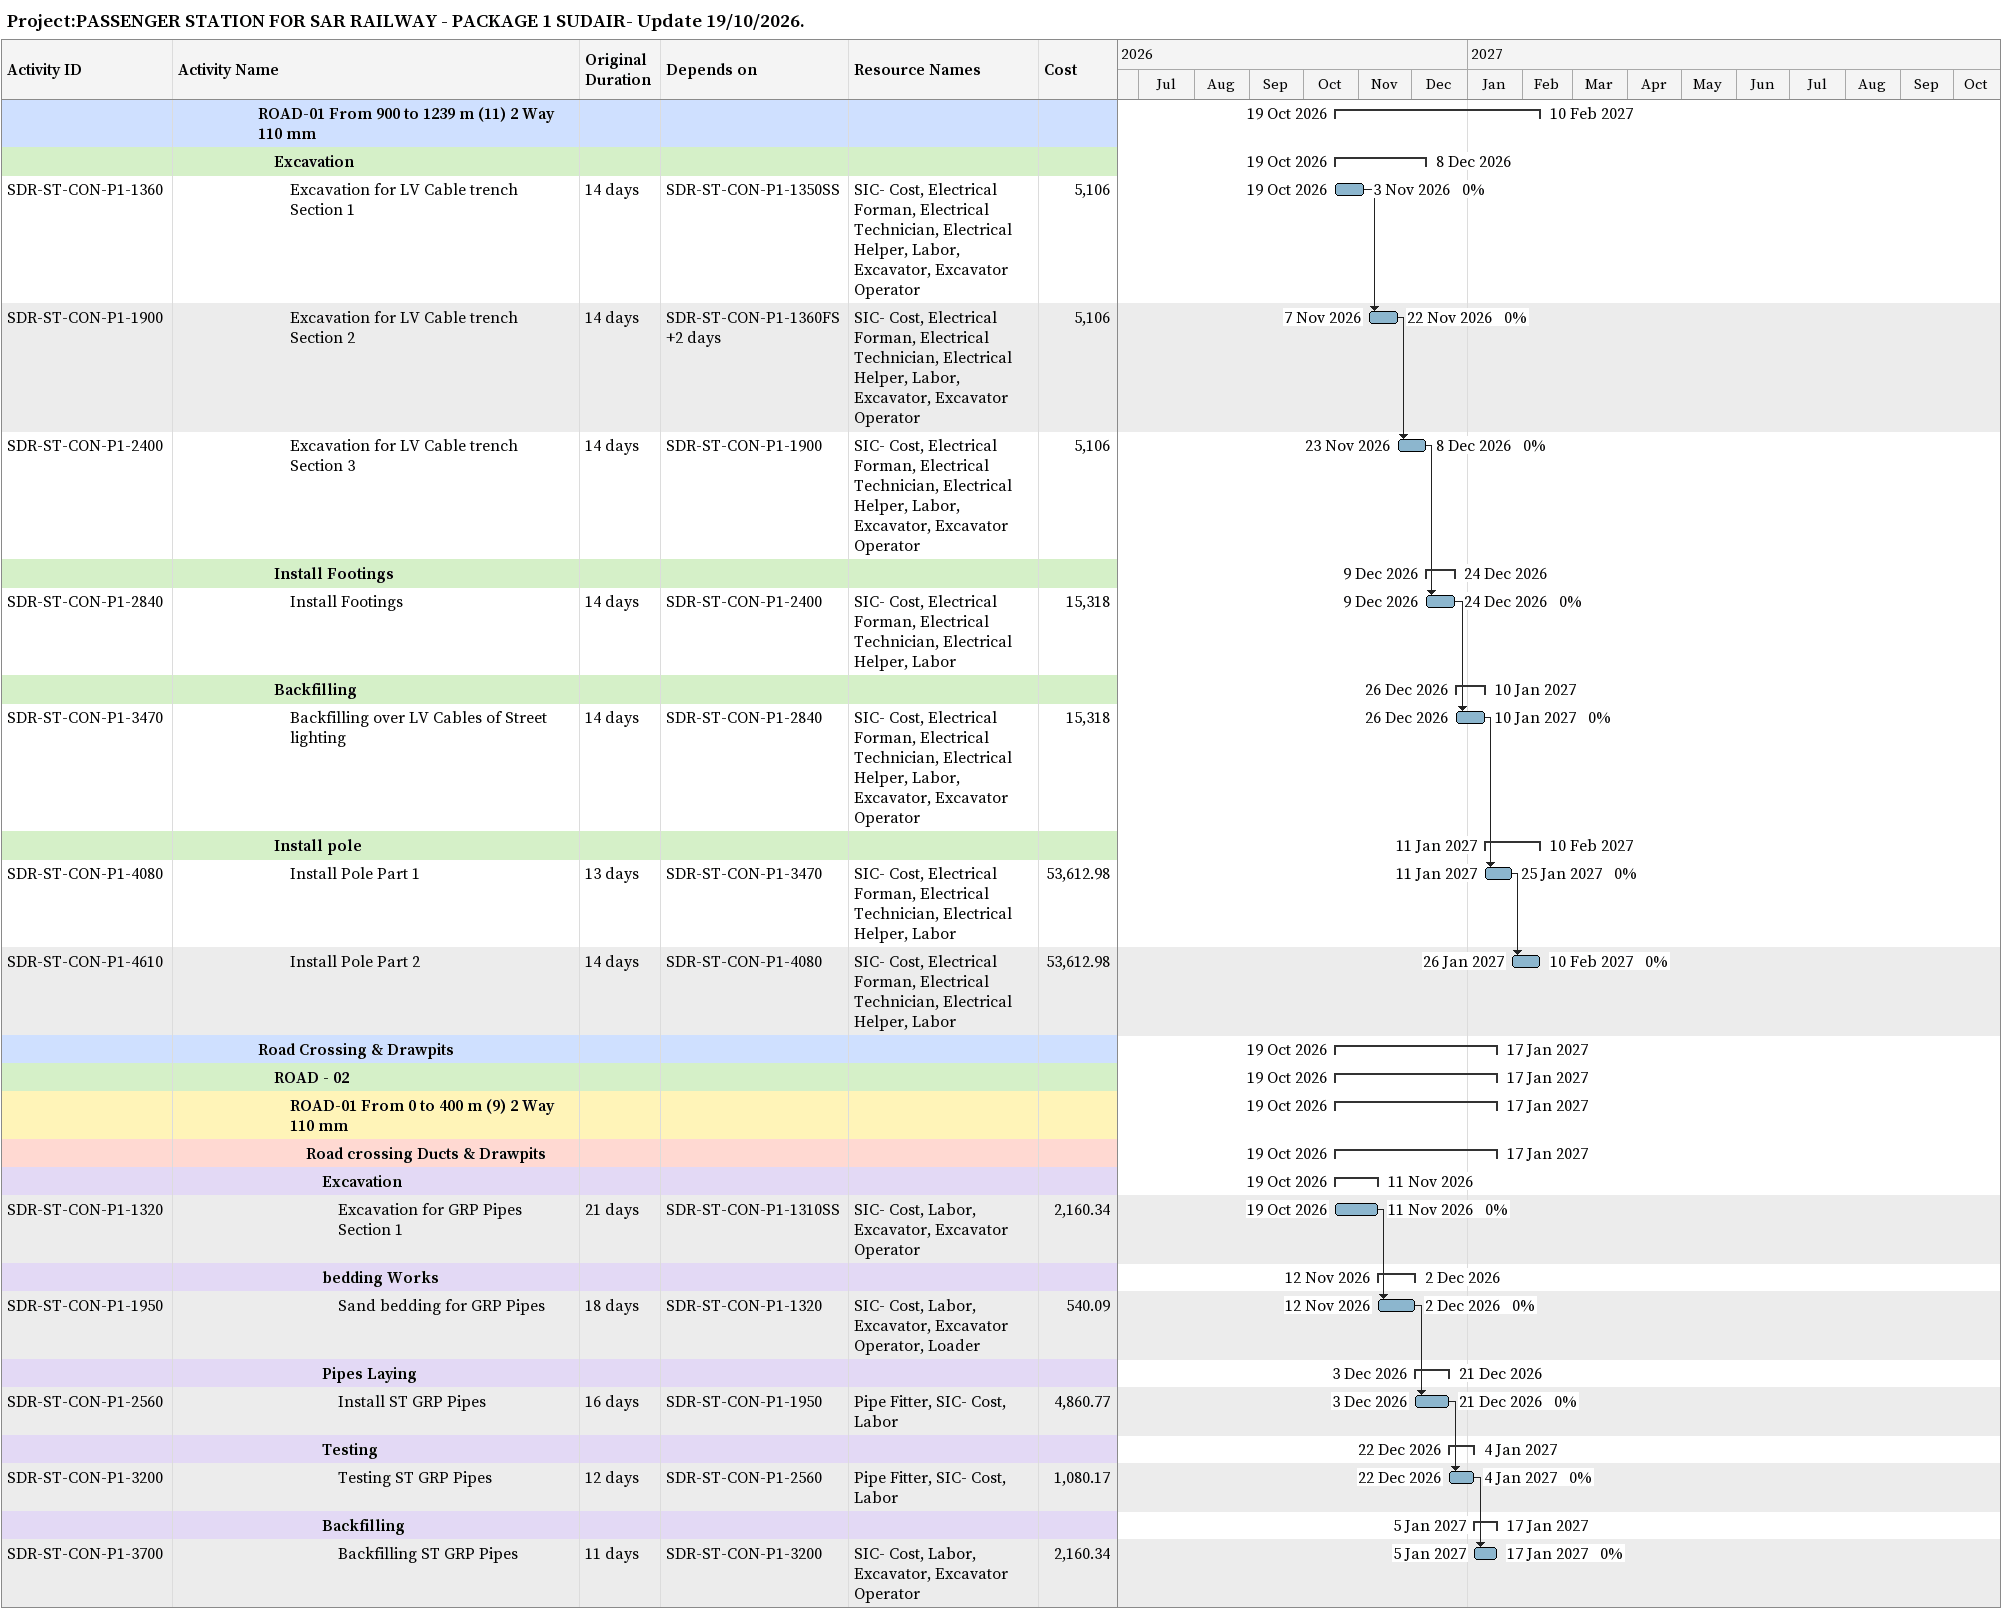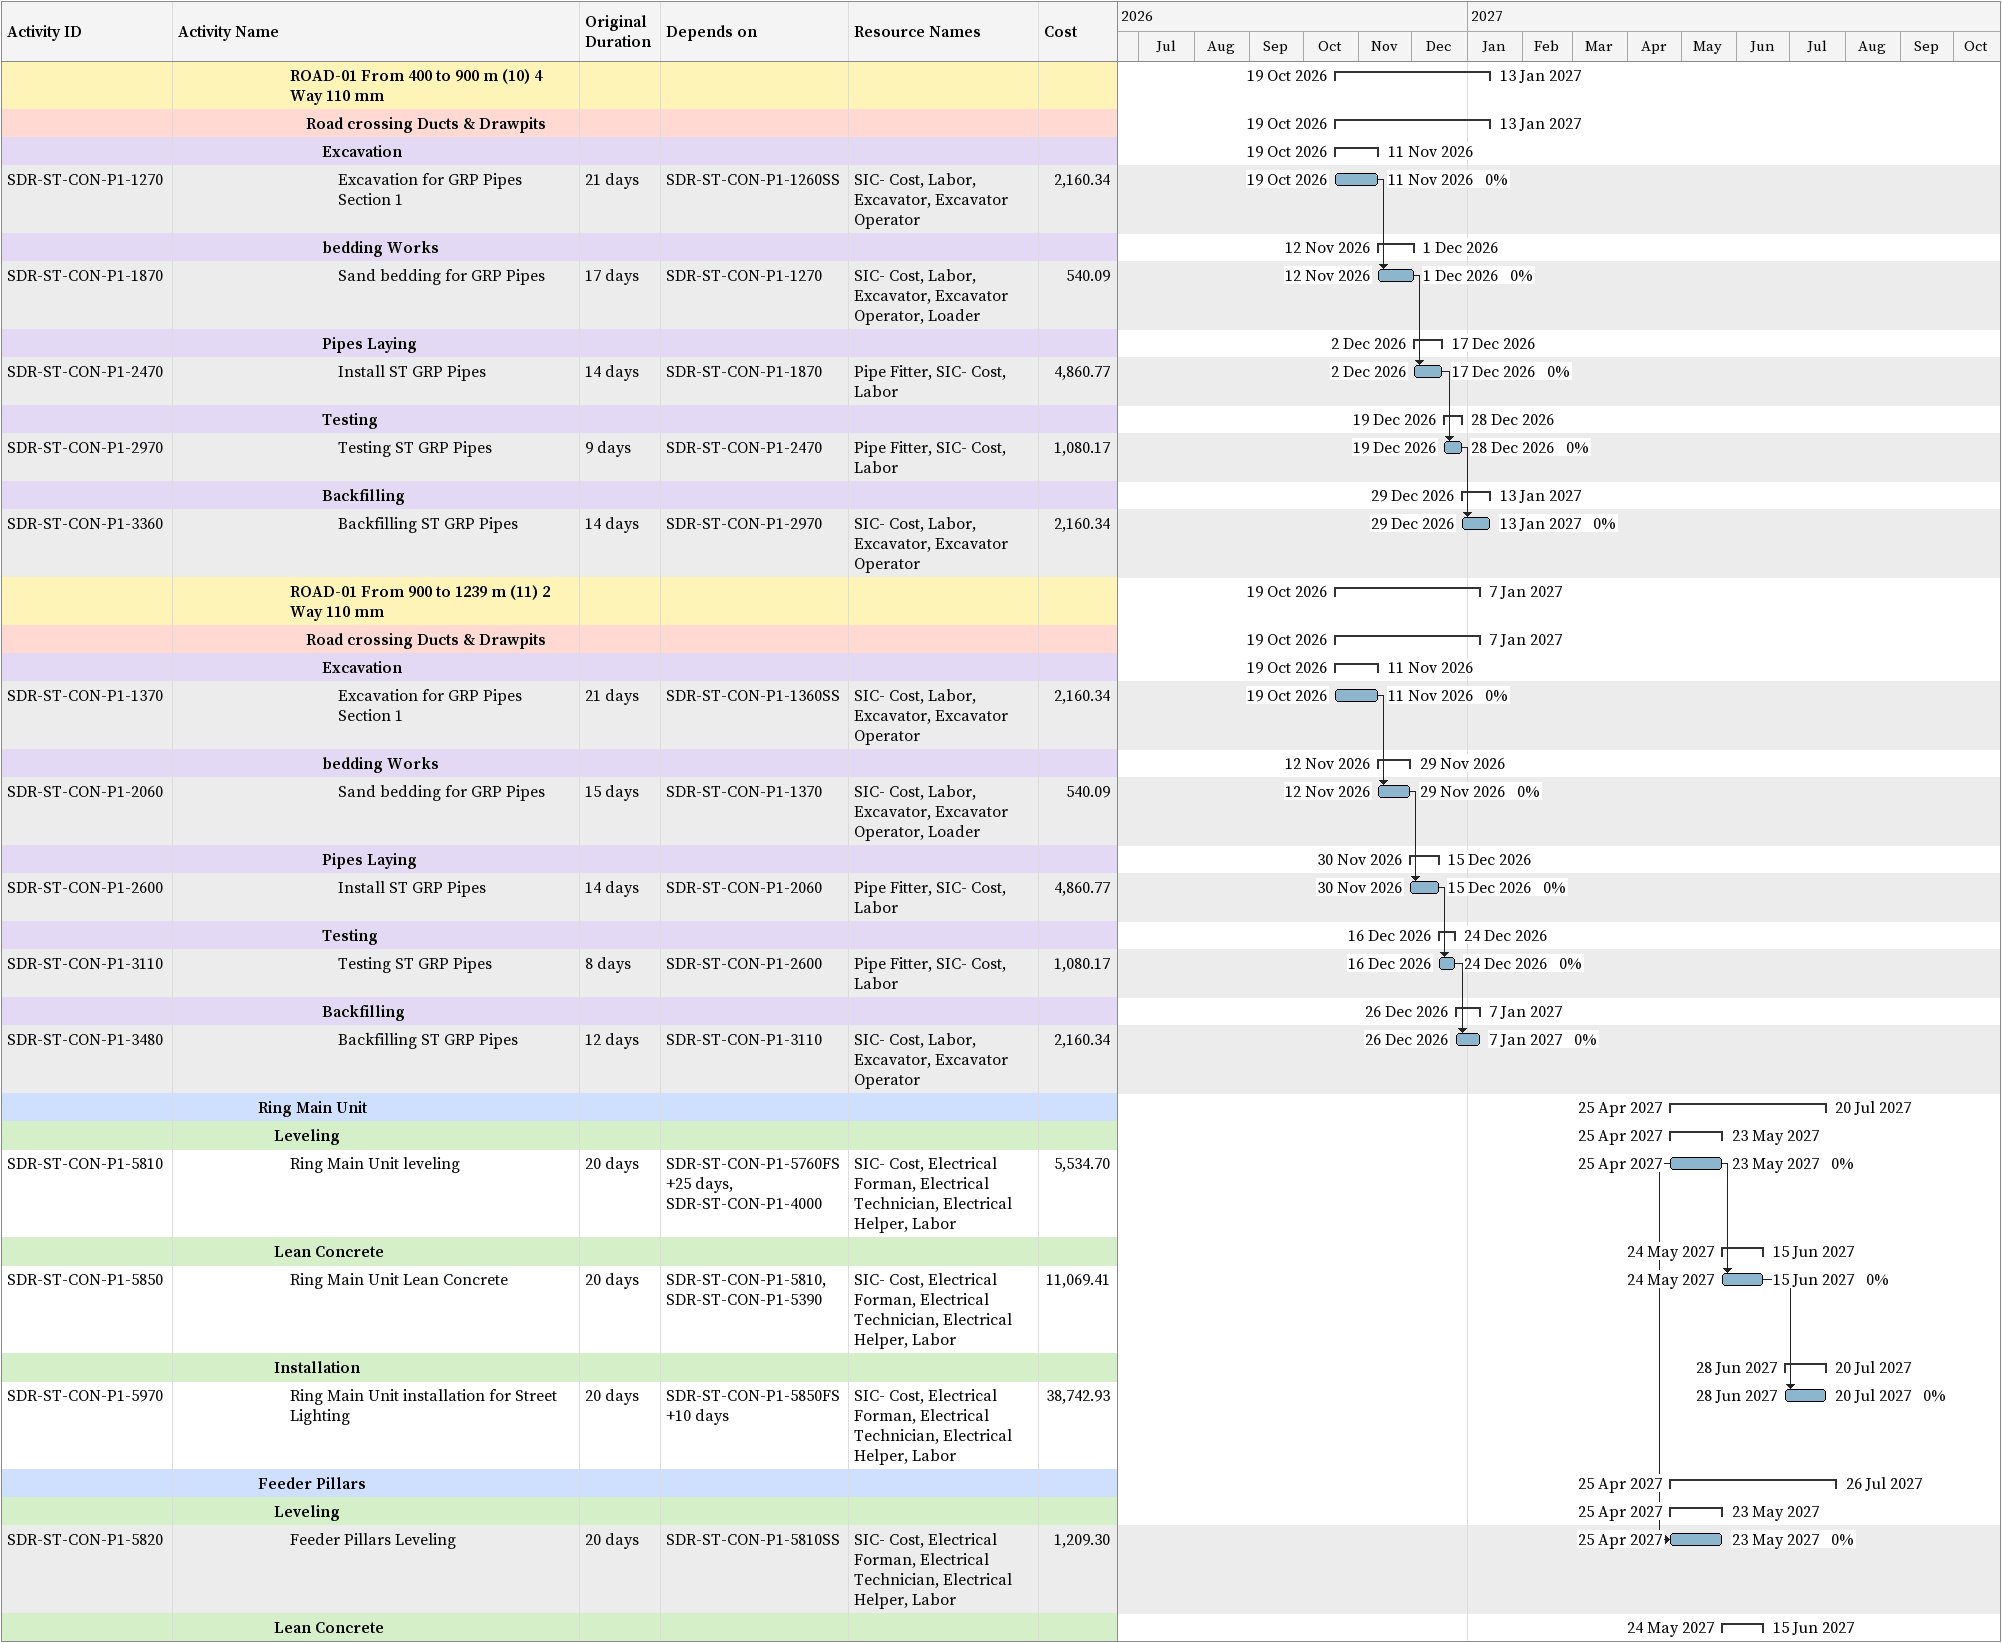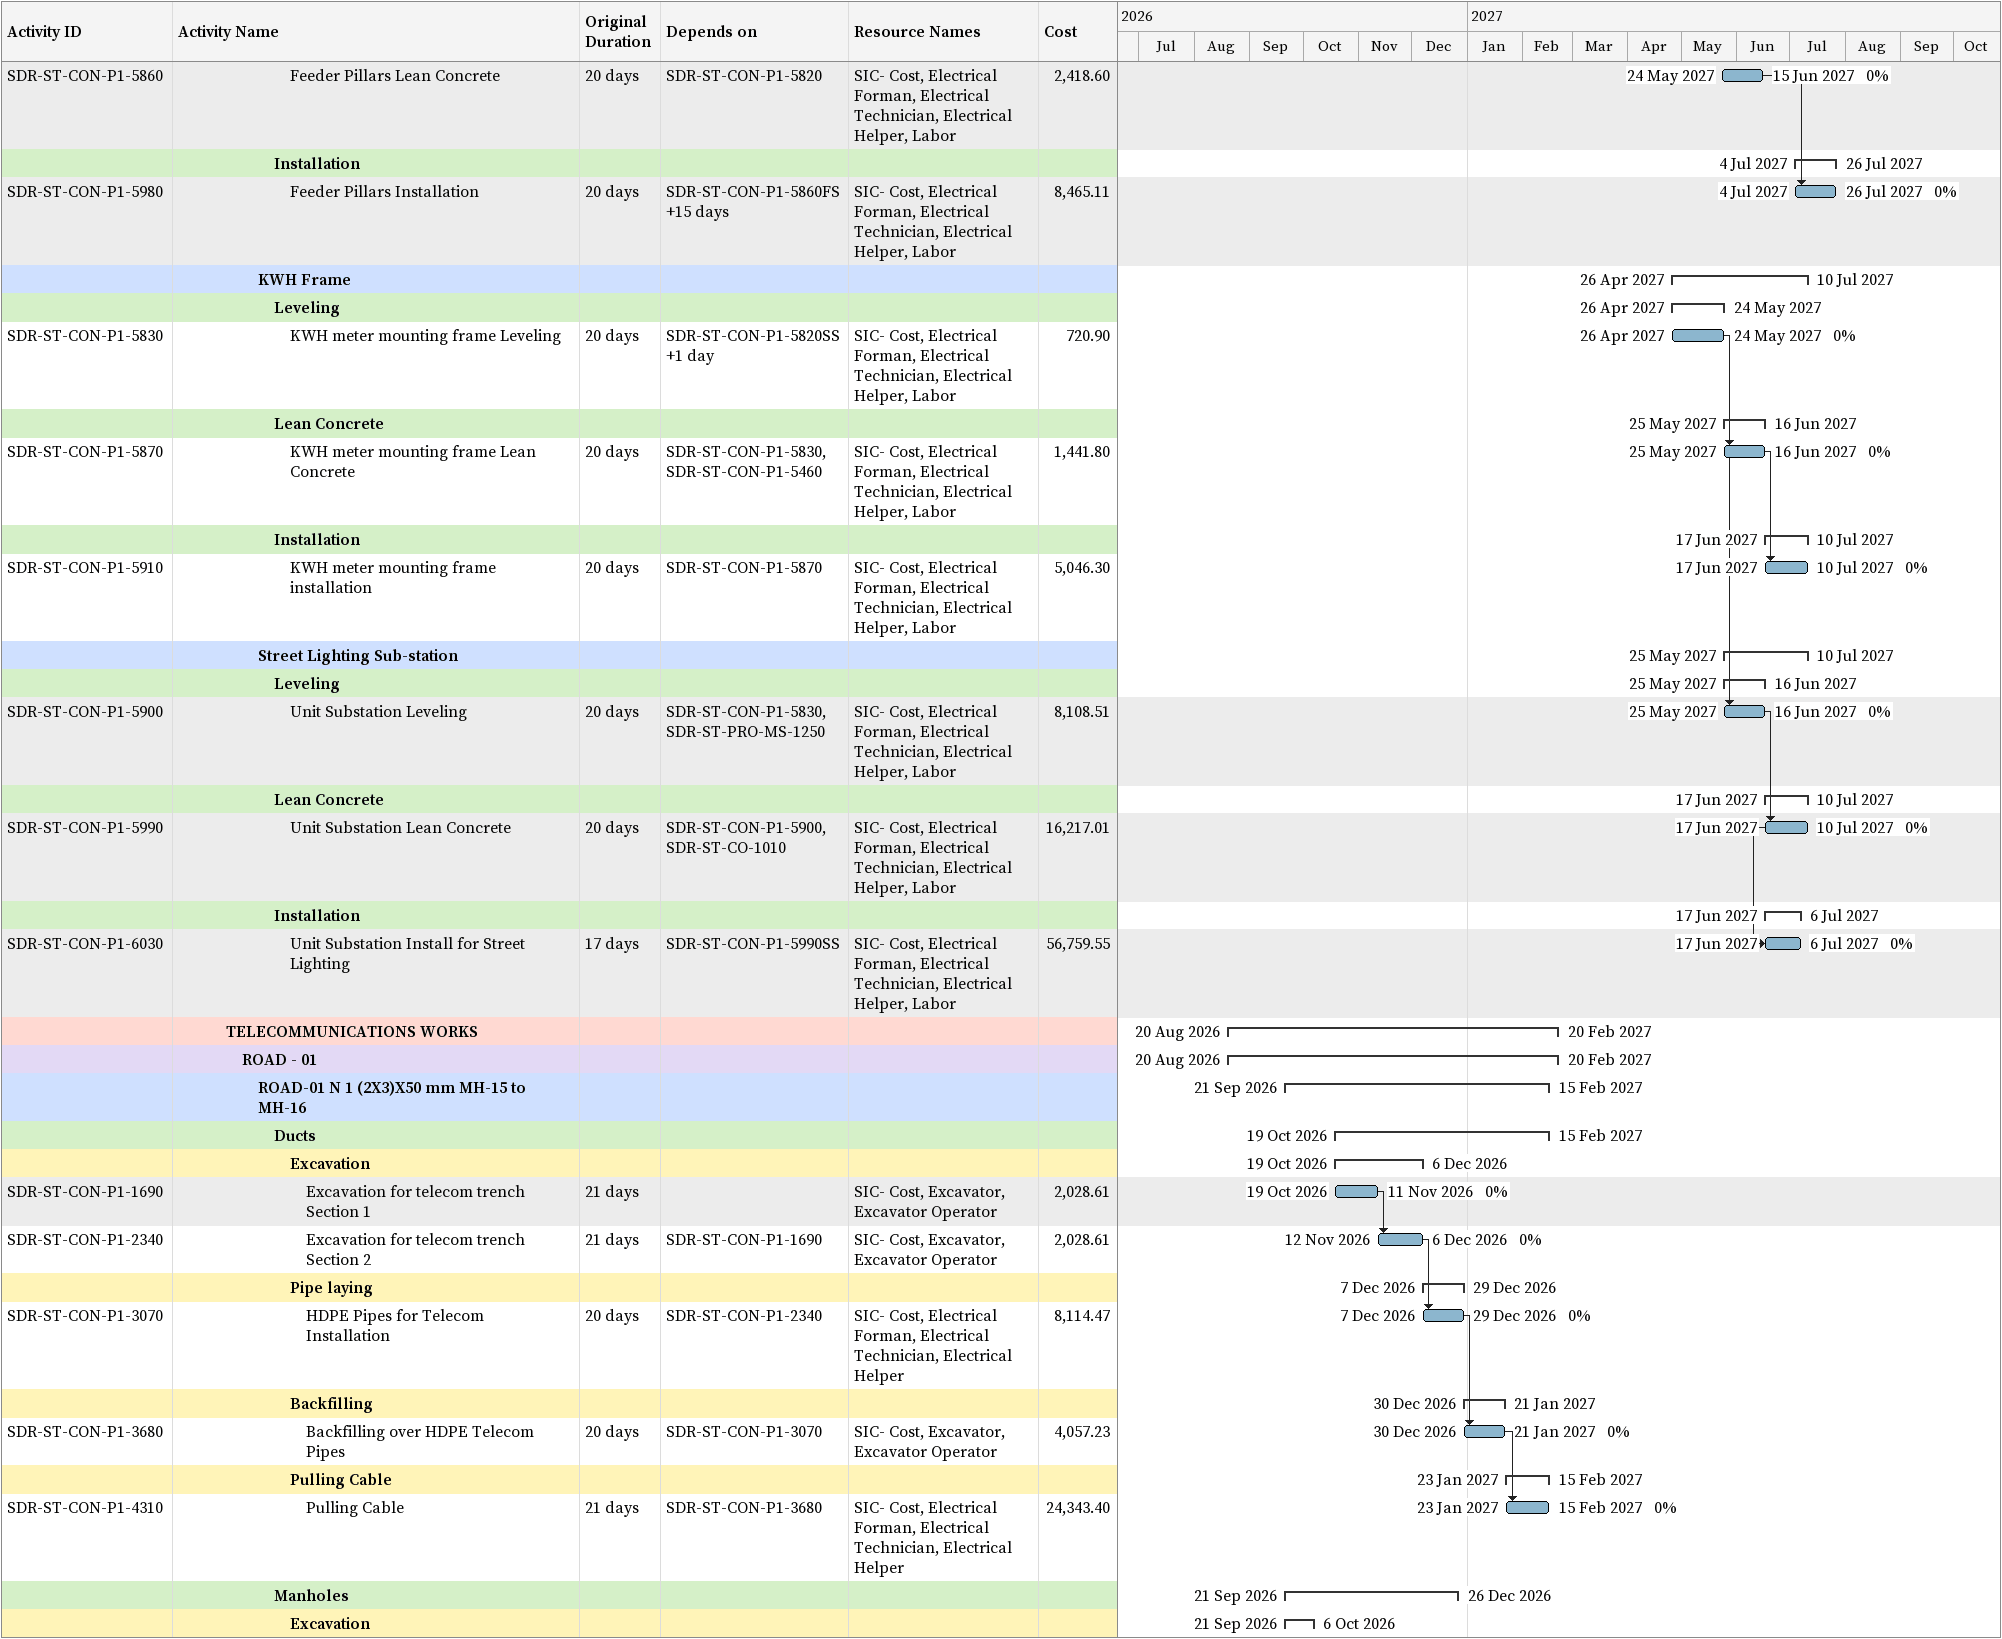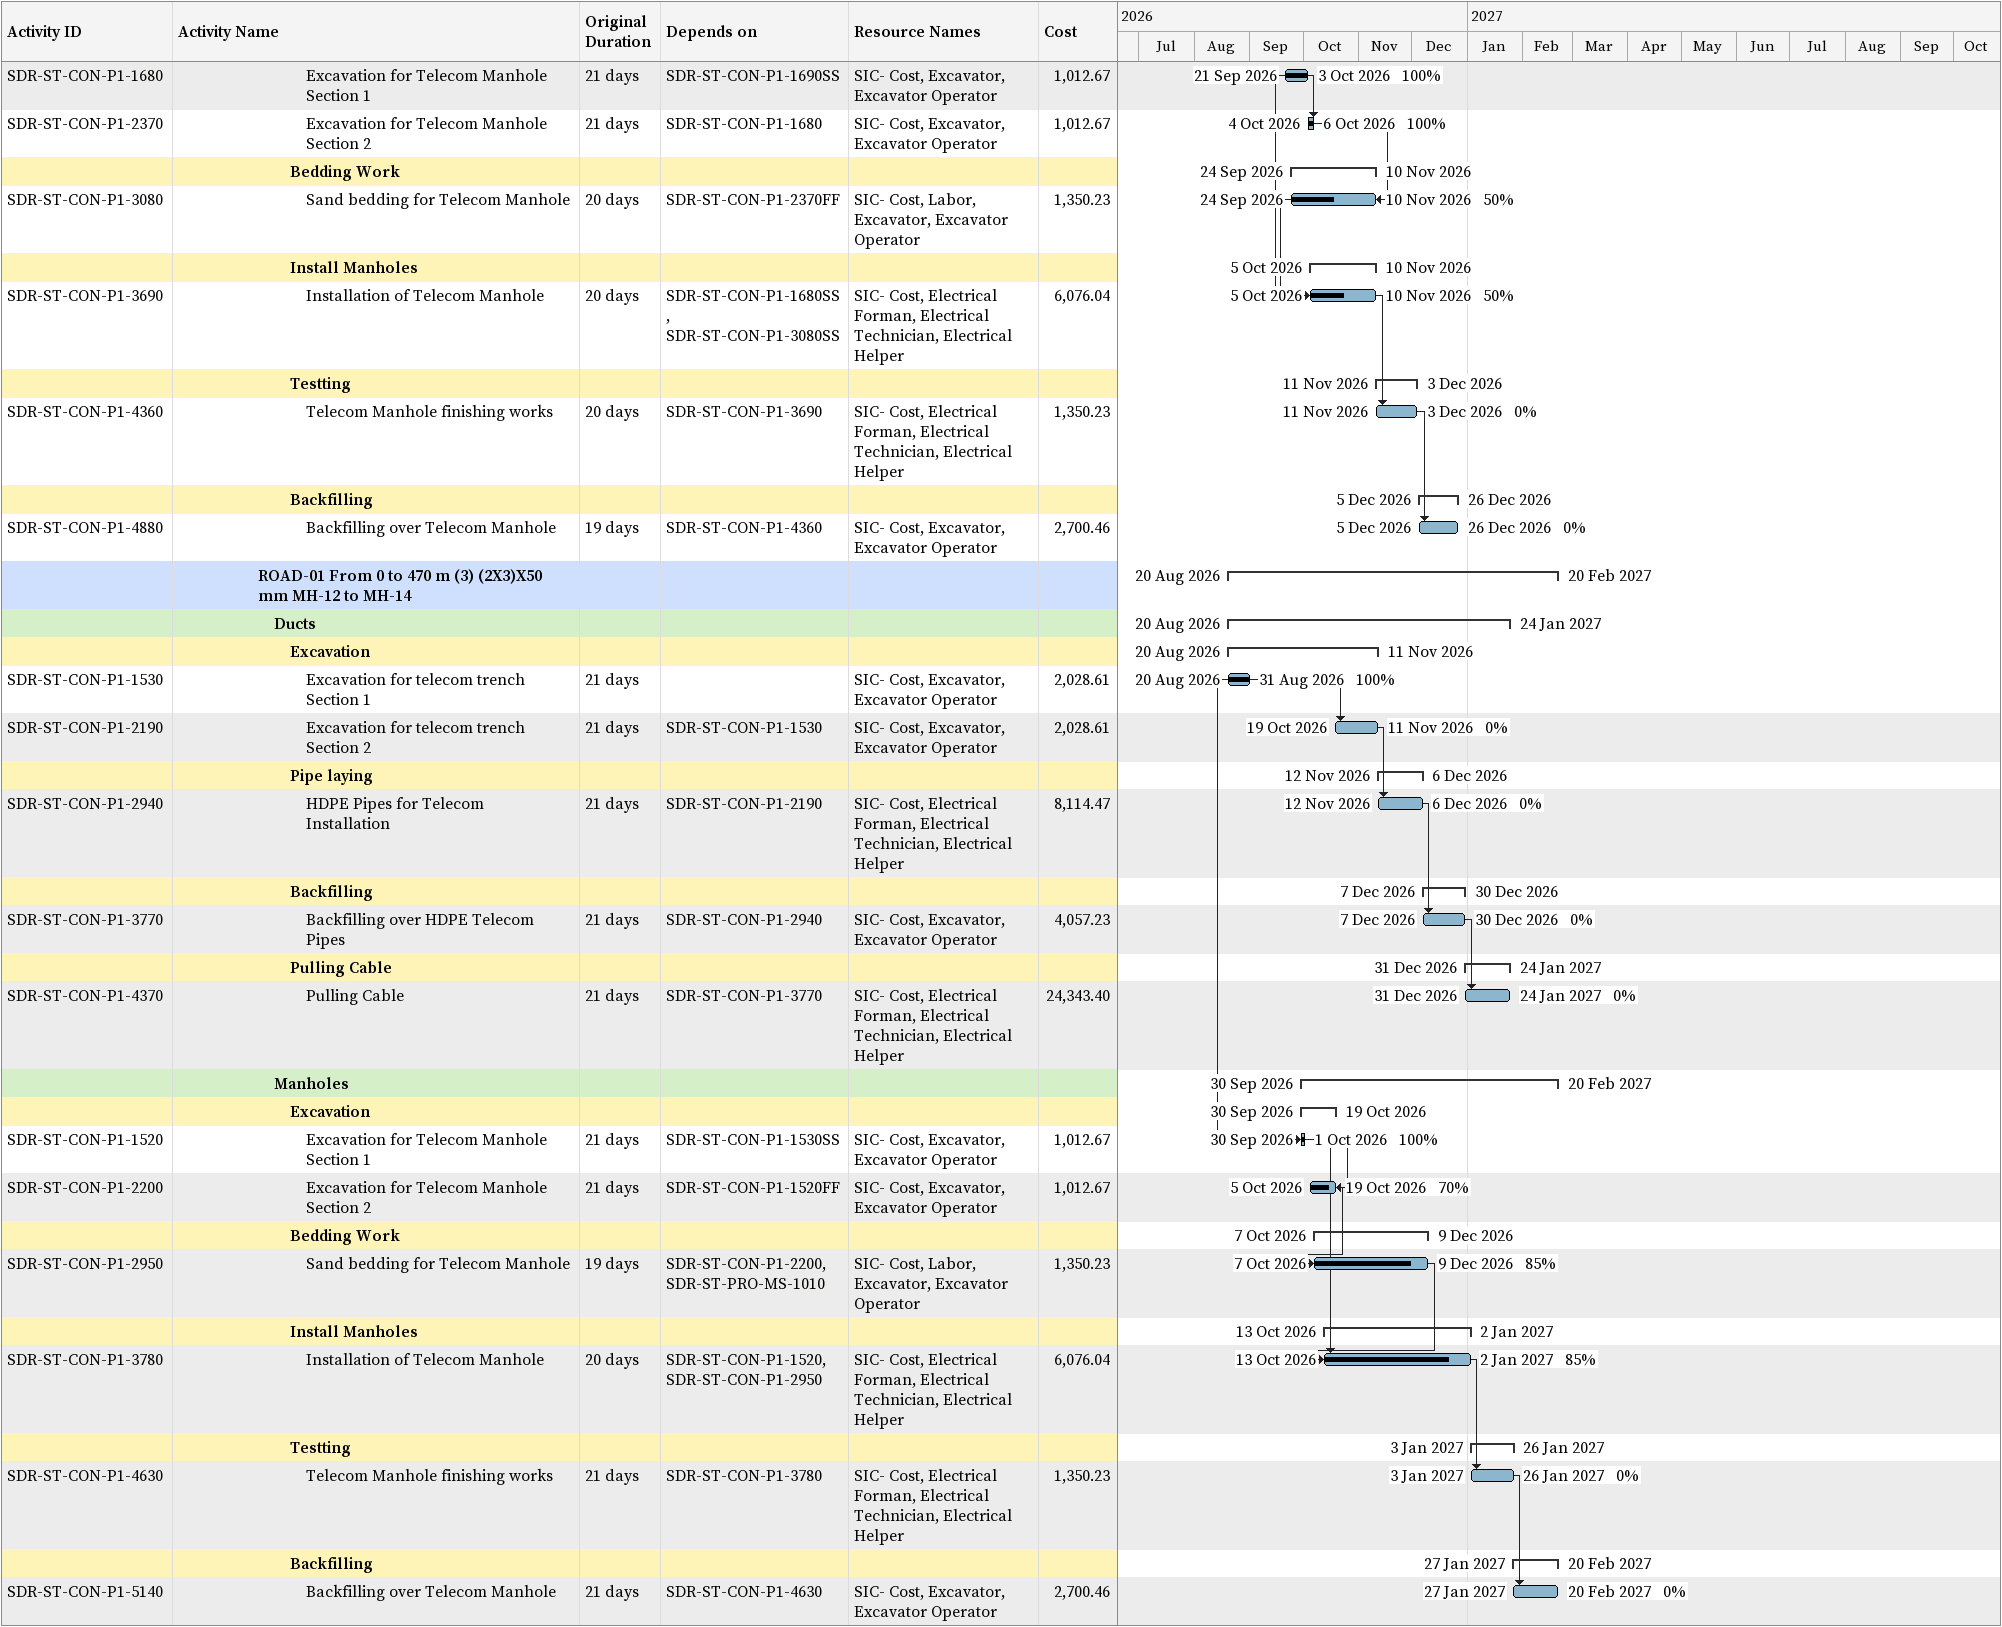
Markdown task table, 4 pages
Project:PASSENGER STATION FOR SAR RAILWAY - PACKAGE 1 SUDAIR- Update 19/10/2026.

| ID | Level | Task | Original duration | Start | Finish | Predecessors | Resources | % complete | Cost |
|---|---|---|---|---|---|---|---|---|---|
|  | 6 | **ROAD-01 From 900 to 1239 m (11) 2 Way 110 mm** |  | 2026-10-19 | 2027-02-10 |  |  |  |  |
|  | 7 | **Excavation** |  | 2026-10-19 | 2026-12-08 |  |  |  |  |
| SDR-ST-CON-P1-1360 | 8 | Excavation for LV Cable trench Section 1 | 14d | 2026-10-19 | 2026-11-03 | SDR-ST-CON-P1-1350SS | SIC- Cost, Electrical Forman, Electrical Technician, Electrical Helper, Labor, Excavator, Excavator Operator | 0 | 5106 |
| SDR-ST-CON-P1-1900 | 8 | Excavation for LV Cable trench Section 2 | 14d | 2026-11-07 | 2026-11-22 | SDR-ST-CON-P1-1360FS+2d | SIC- Cost, Electrical Forman, Electrical Technician, Electrical Helper, Labor, Excavator, Excavator Operator | 0 | 5106 |
| SDR-ST-CON-P1-2400 | 8 | Excavation for LV Cable trench Section 3 | 14d | 2026-11-23 | 2026-12-08 | SDR-ST-CON-P1-1900 | SIC- Cost, Electrical Forman, Electrical Technician, Electrical Helper, Labor, Excavator, Excavator Operator | 0 | 5106 |
|  | 7 | **Install Footings** |  | 2026-12-09 | 2026-12-24 |  |  |  |  |
| SDR-ST-CON-P1-2840 | 8 | Install Footings | 14d | 2026-12-09 | 2026-12-24 | SDR-ST-CON-P1-2400 | SIC- Cost, Electrical Forman, Electrical Technician, Electrical Helper, Labor | 0 | 15318 |
|  | 7 | **Backfilling** |  | 2026-12-26 | 2027-01-10 |  |  |  |  |
| SDR-ST-CON-P1-3470 | 8 | Backfilling over LV Cables of Street lighting | 14d | 2026-12-26 | 2027-01-10 | SDR-ST-CON-P1-2840 | SIC- Cost, Electrical Forman, Electrical Technician, Electrical Helper, Labor, Excavator, Excavator Operator | 0 | 15318 |
|  | 7 | **Install pole** |  | 2027-01-11 | 2027-02-10 |  |  |  |  |
| SDR-ST-CON-P1-4080 | 8 | Install Pole Part 1 | 13d | 2027-01-11 | 2027-01-25 | SDR-ST-CON-P1-3470 | SIC- Cost, Electrical Forman, Electrical Technician, Electrical Helper, Labor | 0 | 53612.98 |
| SDR-ST-CON-P1-4610 | 8 | Install Pole Part 2 | 14d | 2027-01-26 | 2027-02-10 | SDR-ST-CON-P1-4080 | SIC- Cost, Electrical Forman, Electrical Technician, Electrical Helper, Labor | 0 | 53612.98 |
|  | 6 | **Road Crossing & Drawpits** |  | 2026-10-19 | 2027-01-17 |  |  |  |  |
|  | 7 | **ROAD - 02** |  | 2026-10-19 | 2027-01-17 |  |  |  |  |
|  | 8 | **ROAD-01 From 0 to 400 m (9) 2 Way 110 mm** |  | 2026-10-19 | 2027-01-17 |  |  |  |  |
|  | 9 | **Road crossing Ducts & Drawpits** |  | 2026-10-19 | 2027-01-17 |  |  |  |  |
|  | 10 | **Excavation** |  | 2026-10-19 | 2026-11-11 |  |  |  |  |
| SDR-ST-CON-P1-1320 | 11 | Excavation for GRP Pipes Section 1 | 21d | 2026-10-19 | 2026-11-11 | SDR-ST-CON-P1-1310SS | SIC- Cost, Labor, Excavator, Excavator Operator | 0 | 2160.34 |
|  | 10 | **bedding Works** |  | 2026-11-12 | 2026-12-02 |  |  |  |  |
| SDR-ST-CON-P1-1950 | 11 | Sand bedding for GRP Pipes | 18d | 2026-11-12 | 2026-12-02 | SDR-ST-CON-P1-1320 | SIC- Cost, Labor, Excavator, Excavator Operator, Loader | 0 | 540.09 |
|  | 10 | **Pipes Laying** |  | 2026-12-03 | 2026-12-21 |  |  |  |  |
| SDR-ST-CON-P1-2560 | 11 | Install ST GRP Pipes | 16d | 2026-12-03 | 2026-12-21 | SDR-ST-CON-P1-1950 | Pipe Fitter, SIC- Cost, Labor | 0 | 4860.77 |
|  | 10 | **Testing** |  | 2026-12-22 | 2027-01-04 |  |  |  |  |
| SDR-ST-CON-P1-3200 | 11 | Testing ST GRP Pipes | 12d | 2026-12-22 | 2027-01-04 | SDR-ST-CON-P1-2560 | Pipe Fitter, SIC- Cost, Labor | 0 | 1080.17 |
|  | 10 | **Backfilling** |  | 2027-01-05 | 2027-01-17 |  |  |  |  |
| SDR-ST-CON-P1-3700 | 11 | Backfilling ST GRP Pipes | 11d | 2027-01-05 | 2027-01-17 | SDR-ST-CON-P1-3200 | SIC- Cost, Labor, Excavator, Excavator Operator | 0 | 2160.34 |
|  | 8 | **ROAD-01 From 400 to 900 m (10) 4 Way 110 mm** |  | 2026-10-19 | 2027-01-13 |  |  |  |  |
|  | 9 | **Road crossing Ducts & Drawpits** |  | 2026-10-19 | 2027-01-13 |  |  |  |  |
|  | 10 | **Excavation** |  | 2026-10-19 | 2026-11-11 |  |  |  |  |
| SDR-ST-CON-P1-1270 | 11 | Excavation for GRP Pipes Section 1 | 21d | 2026-10-19 | 2026-11-11 | SDR-ST-CON-P1-1260SS | SIC- Cost, Labor, Excavator, Excavator Operator | 0 | 2160.34 |
|  | 10 | **bedding Works** |  | 2026-11-12 | 2026-12-01 |  |  |  |  |
| SDR-ST-CON-P1-1870 | 11 | Sand bedding for GRP Pipes | 17d | 2026-11-12 | 2026-12-01 | SDR-ST-CON-P1-1270 | SIC- Cost, Labor, Excavator, Excavator Operator, Loader | 0 | 540.09 |
|  | 10 | **Pipes Laying** |  | 2026-12-02 | 2026-12-17 |  |  |  |  |
| SDR-ST-CON-P1-2470 | 11 | Install ST GRP Pipes | 14d | 2026-12-02 | 2026-12-17 | SDR-ST-CON-P1-1870 | Pipe Fitter, SIC- Cost, Labor | 0 | 4860.77 |
|  | 10 | **Testing** |  | 2026-12-19 | 2026-12-28 |  |  |  |  |
| SDR-ST-CON-P1-2970 | 11 | Testing ST GRP Pipes | 9d | 2026-12-19 | 2026-12-28 | SDR-ST-CON-P1-2470 | Pipe Fitter, SIC- Cost, Labor | 0 | 1080.17 |
|  | 10 | **Backfilling** |  | 2026-12-29 | 2027-01-13 |  |  |  |  |
| SDR-ST-CON-P1-3360 | 11 | Backfilling ST GRP Pipes | 14d | 2026-12-29 | 2027-01-13 | SDR-ST-CON-P1-2970 | SIC- Cost, Labor, Excavator, Excavator Operator | 0 | 2160.34 |
|  | 8 | **ROAD-01 From 900 to 1239 m (11) 2 Way 110 mm** |  | 2026-10-19 | 2027-01-07 |  |  |  |  |
|  | 9 | **Road crossing Ducts & Drawpits** |  | 2026-10-19 | 2027-01-07 |  |  |  |  |
|  | 10 | **Excavation** |  | 2026-10-19 | 2026-11-11 |  |  |  |  |
| SDR-ST-CON-P1-1370 | 11 | Excavation for GRP Pipes Section 1 | 21d | 2026-10-19 | 2026-11-11 | SDR-ST-CON-P1-1360SS | SIC- Cost, Labor, Excavator, Excavator Operator | 0 | 2160.34 |
|  | 10 | **bedding Works** |  | 2026-11-12 | 2026-11-29 |  |  |  |  |
| SDR-ST-CON-P1-2060 | 11 | Sand bedding for GRP Pipes | 15d | 2026-11-12 | 2026-11-29 | SDR-ST-CON-P1-1370 | SIC- Cost, Labor, Excavator, Excavator Operator, Loader | 0 | 540.09 |
|  | 10 | **Pipes Laying** |  | 2026-11-30 | 2026-12-15 |  |  |  |  |
| SDR-ST-CON-P1-2600 | 11 | Install ST GRP Pipes | 14d | 2026-11-30 | 2026-12-15 | SDR-ST-CON-P1-2060 | Pipe Fitter, SIC- Cost, Labor | 0 | 4860.77 |
|  | 10 | **Testing** |  | 2026-12-16 | 2026-12-24 |  |  |  |  |
| SDR-ST-CON-P1-3110 | 11 | Testing ST GRP Pipes | 8d | 2026-12-16 | 2026-12-24 | SDR-ST-CON-P1-2600 | Pipe Fitter, SIC- Cost, Labor | 0 | 1080.17 |
|  | 10 | **Backfilling** |  | 2026-12-26 | 2027-01-07 |  |  |  |  |
| SDR-ST-CON-P1-3480 | 11 | Backfilling ST GRP Pipes | 12d | 2026-12-26 | 2027-01-07 | SDR-ST-CON-P1-3110 | SIC- Cost, Labor, Excavator, Excavator Operator | 0 | 2160.34 |
|  | 6 | **Ring Main Unit** |  | 2027-04-25 | 2027-07-20 |  |  |  |  |
|  | 7 | **Leveling** |  | 2027-04-25 | 2027-05-23 |  |  |  |  |
| SDR-ST-CON-P1-5810 | 8 | Ring Main Unit leveling | 20d | 2027-04-25 | 2027-05-23 | SDR-ST-CON-P1-5760FS+25d, SDR-ST-CON-P1-4000 | SIC- Cost, Electrical Forman, Electrical Technician, Electrical Helper, Labor | 0 | 5534.70 |
|  | 7 | **Lean Concrete** |  | 2027-05-24 | 2027-06-15 |  |  |  |  |
| SDR-ST-CON-P1-5850 | 8 | Ring Main Unit Lean Concrete | 20d | 2027-05-24 | 2027-06-15 | SDR-ST-CON-P1-5810, SDR-ST-CON-P1-5390 | SIC- Cost, Electrical Forman, Electrical Technician, Electrical Helper, Labor | 0 | 11069.41 |
|  | 7 | **Installation** |  | 2027-06-28 | 2027-07-20 |  |  |  |  |
| SDR-ST-CON-P1-5970 | 8 | Ring Main Unit installation for Street Lighting | 20d | 2027-06-28 | 2027-07-20 | SDR-ST-CON-P1-5850FS+10d | SIC- Cost, Electrical Forman, Electrical Technician, Electrical Helper, Labor | 0 | 38742.93 |
|  | 6 | **Feeder Pillars** |  | 2027-04-25 | 2027-07-26 |  |  |  |  |
|  | 7 | **Leveling** |  | 2027-04-25 | 2027-05-23 |  |  |  |  |
| SDR-ST-CON-P1-5820 | 8 | Feeder Pillars Leveling | 20d | 2027-04-25 | 2027-05-23 | SDR-ST-CON-P1-5810SS | SIC- Cost, Electrical Forman, Electrical Technician, Electrical Helper, Labor | 0 | 1209.30 |
|  | 7 | **Lean Concrete** |  | 2027-05-24 | 2027-06-15 |  |  |  |  |
| SDR-ST-CON-P1-5860 | 8 | Feeder Pillars Lean Concrete | 20d | 2027-05-24 | 2027-06-15 | SDR-ST-CON-P1-5820 | SIC- Cost, Electrical Forman, Electrical Technician, Electrical Helper, Labor | 0 | 2418.60 |
|  | 7 | **Installation** |  | 2027-07-04 | 2027-07-26 |  |  |  |  |
| SDR-ST-CON-P1-5980 | 8 | Feeder Pillars Installation | 20d | 2027-07-04 | 2027-07-26 | SDR-ST-CON-P1-5860FS+15d | SIC- Cost, Electrical Forman, Electrical Technician, Electrical Helper, Labor | 0 | 8465.11 |
|  | 6 | **KWH Frame** |  | 2027-04-26 | 2027-07-10 |  |  |  |  |
|  | 7 | **Leveling** |  | 2027-04-26 | 2027-05-24 |  |  |  |  |
| SDR-ST-CON-P1-5830 | 8 | KWH meter mounting frame Leveling | 20d | 2027-04-26 | 2027-05-24 | SDR-ST-CON-P1-5820SS+1d | SIC- Cost, Electrical Forman, Electrical Technician, Electrical Helper, Labor | 0 | 720.90 |
|  | 7 | **Lean Concrete** |  | 2027-05-25 | 2027-06-16 |  |  |  |  |
| SDR-ST-CON-P1-5870 | 8 | KWH meter mounting frame Lean Concrete | 20d | 2027-05-25 | 2027-06-16 | SDR-ST-CON-P1-5830, SDR-ST-CON-P1-5460 | SIC- Cost, Electrical Forman, Electrical Technician, Electrical Helper, Labor | 0 | 1441.80 |
|  | 7 | **Installation** |  | 2027-06-17 | 2027-07-10 |  |  |  |  |
| SDR-ST-CON-P1-5910 | 8 | KWH meter mounting frame installation | 20d | 2027-06-17 | 2027-07-10 | SDR-ST-CON-P1-5870 | SIC- Cost, Electrical Forman, Electrical Technician, Electrical Helper, Labor | 0 | 5046.30 |
|  | 6 | **Street Lighting Sub-station** |  | 2027-05-25 | 2027-07-10 |  |  |  |  |
|  | 7 | **Leveling** |  | 2027-05-25 | 2027-06-16 |  |  |  |  |
| SDR-ST-CON-P1-5900 | 8 | Unit Substation Leveling | 20d | 2027-05-25 | 2027-06-16 | SDR-ST-CON-P1-5830, SDR-ST-PRO-MS-1250 | SIC- Cost, Electrical Forman, Electrical Technician, Electrical Helper, Labor | 0 | 8108.51 |
|  | 7 | **Lean Concrete** |  | 2027-06-17 | 2027-07-10 |  |  |  |  |
| SDR-ST-CON-P1-5990 | 8 | Unit Substation Lean Concrete | 20d | 2027-06-17 | 2027-07-10 | SDR-ST-CON-P1-5900, SDR-ST-CO-1010 | SIC- Cost, Electrical Forman, Electrical Technician, Electrical Helper, Labor | 0 | 16217.01 |
|  | 7 | **Installation** |  | 2027-06-17 | 2027-07-06 |  |  |  |  |
| SDR-ST-CON-P1-6030 | 8 | Unit Substation Install for Street Lighting | 17d | 2027-06-17 | 2027-07-06 | SDR-ST-CON-P1-5990SS | SIC- Cost, Electrical Forman, Electrical Technician, Electrical Helper, Labor | 0 | 56759.55 |
|  | 4 | **TELECOMMUNICATIONS WORKS** |  | 2026-08-20 | 2027-02-20 |  |  |  |  |
|  | 5 | **ROAD - 01** |  | 2026-08-20 | 2027-02-20 |  |  |  |  |
|  | 6 | **ROAD-01 N 1 (2X3)X50 mm MH-15 to MH-16** |  | 2026-09-21 | 2027-02-15 |  |  |  |  |
|  | 7 | **Ducts** |  | 2026-10-19 | 2027-02-15 |  |  |  |  |
|  | 8 | **Excavation** |  | 2026-10-19 | 2026-12-06 |  |  |  |  |
| SDR-ST-CON-P1-1690 | 9 | Excavation for telecom trench Section 1 | 21d | 2026-10-19 | 2026-11-11 |  | SIC- Cost, Excavator, Excavator Operator | 0 | 2028.61 |
| SDR-ST-CON-P1-2340 | 9 | Excavation for telecom trench Section 2 | 21d | 2026-11-12 | 2026-12-06 | SDR-ST-CON-P1-1690 | SIC- Cost, Excavator, Excavator Operator | 0 | 2028.61 |
|  | 8 | **Pipe laying** |  | 2026-12-07 | 2026-12-29 |  |  |  |  |
| SDR-ST-CON-P1-3070 | 9 | HDPE Pipes for Telecom Installation | 20d | 2026-12-07 | 2026-12-29 | SDR-ST-CON-P1-2340 | SIC- Cost, Electrical Forman, Electrical Technician, Electrical Helper | 0 | 8114.47 |
|  | 8 | **Backfilling** |  | 2026-12-30 | 2027-01-21 |  |  |  |  |
| SDR-ST-CON-P1-3680 | 9 | Backfilling over HDPE Telecom Pipes | 20d | 2026-12-30 | 2027-01-21 | SDR-ST-CON-P1-3070 | SIC- Cost, Excavator, Excavator Operator | 0 | 4057.23 |
|  | 8 | **Pulling Cable** |  | 2027-01-23 | 2027-02-15 |  |  |  |  |
| SDR-ST-CON-P1-4310 | 9 | Pulling Cable | 21d | 2027-01-23 | 2027-02-15 | SDR-ST-CON-P1-3680 | SIC- Cost, Electrical Forman, Electrical Technician, Electrical Helper | 0 | 24343.40 |
|  | 7 | **Manholes** |  | 2026-09-21 | 2026-12-26 |  |  |  |  |
|  | 8 | **Excavation** |  | 2026-09-21 | 2026-10-06 |  |  |  |  |
| SDR-ST-CON-P1-1680 | 9 | Excavation for Telecom Manhole Section 1 | 21d | 2026-09-21 | 2026-10-03 | SDR-ST-CON-P1-1690SS | SIC- Cost, Excavator, Excavator Operator | 100 | 1012.67 |
| SDR-ST-CON-P1-2370 | 9 | Excavation for Telecom Manhole Section 2 | 21d | 2026-10-04 | 2026-10-06 | SDR-ST-CON-P1-1680 | SIC- Cost, Excavator, Excavator Operator | 100 | 1012.67 |
|  | 8 | **Bedding Work** |  | 2026-09-24 | 2026-11-10 |  |  |  |  |
| SDR-ST-CON-P1-3080 | 9 | Sand bedding for Telecom Manhole | 20d | 2026-09-24 | 2026-11-10 | SDR-ST-CON-P1-2370FF | SIC- Cost, Labor, Excavator, Excavator Operator | 50 | 1350.23 |
|  | 8 | **Install Manholes** |  | 2026-10-05 | 2026-11-10 |  |  |  |  |
| SDR-ST-CON-P1-3690 | 9 | Installation of Telecom Manhole | 20d | 2026-10-05 | 2026-11-10 | SDR-ST-CON-P1-1680SS, SDR-ST-CON-P1-3080SS | SIC- Cost, Electrical Forman, Electrical Technician, Electrical Helper | 50 | 6076.04 |
|  | 8 | **Testting** |  | 2026-11-11 | 2026-12-03 |  |  |  |  |
| SDR-ST-CON-P1-4360 | 9 | Telecom Manhole finishing works | 20d | 2026-11-11 | 2026-12-03 | SDR-ST-CON-P1-3690 | SIC- Cost, Electrical Forman, Electrical Technician, Electrical Helper | 0 | 1350.23 |
|  | 8 | **Backfilling** |  | 2026-12-05 | 2026-12-26 |  |  |  |  |
| SDR-ST-CON-P1-4880 | 9 | Backfilling over Telecom Manhole | 19d | 2026-12-05 | 2026-12-26 | SDR-ST-CON-P1-4360 | SIC- Cost, Excavator, Excavator Operator | 0 | 2700.46 |
|  | 6 | **ROAD-01 From 0 to 470 m (3) (2X3)X50 mm MH-12 to MH-14** |  | 2026-08-20 | 2027-02-20 |  |  |  |  |
|  | 7 | **Ducts** |  | 2026-08-20 | 2027-01-24 |  |  |  |  |
|  | 8 | **Excavation** |  | 2026-08-20 | 2026-11-11 |  |  |  |  |
| SDR-ST-CON-P1-1530 | 9 | Excavation for telecom trench Section 1 | 21d | 2026-08-20 | 2026-08-31 |  | SIC- Cost, Excavator, Excavator Operator | 100 | 2028.61 |
| SDR-ST-CON-P1-2190 | 9 | Excavation for telecom trench Section 2 | 21d | 2026-10-19 | 2026-11-11 | SDR-ST-CON-P1-1530 | SIC- Cost, Excavator, Excavator Operator | 0 | 2028.61 |
|  | 8 | **Pipe laying** |  | 2026-11-12 | 2026-12-06 |  |  |  |  |
| SDR-ST-CON-P1-2940 | 9 | HDPE Pipes for Telecom Installation | 21d | 2026-11-12 | 2026-12-06 | SDR-ST-CON-P1-2190 | SIC- Cost, Electrical Forman, Electrical Technician, Electrical Helper | 0 | 8114.47 |
|  | 8 | **Backfilling** |  | 2026-12-07 | 2026-12-30 |  |  |  |  |
| SDR-ST-CON-P1-3770 | 9 | Backfilling over HDPE Telecom Pipes | 21d | 2026-12-07 | 2026-12-30 | SDR-ST-CON-P1-2940 | SIC- Cost, Excavator, Excavator Operator | 0 | 4057.23 |
|  | 8 | **Pulling Cable** |  | 2026-12-31 | 2027-01-24 |  |  |  |  |
| SDR-ST-CON-P1-4370 | 9 | Pulling Cable | 21d | 2026-12-31 | 2027-01-24 | SDR-ST-CON-P1-3770 | SIC- Cost, Electrical Forman, Electrical Technician, Electrical Helper | 0 | 24343.40 |
|  | 7 | **Manholes** |  | 2026-09-30 | 2027-02-20 |  |  |  |  |
|  | 8 | **Excavation** |  | 2026-09-30 | 2026-10-19 |  |  |  |  |
| SDR-ST-CON-P1-1520 | 9 | Excavation for Telecom Manhole Section 1 | 21d | 2026-09-30 | 2026-10-01 | SDR-ST-CON-P1-1530SS | SIC- Cost, Excavator, Excavator Operator | 100 | 1012.67 |
| SDR-ST-CON-P1-2200 | 9 | Excavation for Telecom Manhole Section 2 | 21d | 2026-10-05 | 2026-10-19 | SDR-ST-CON-P1-1520FF | SIC- Cost, Excavator, Excavator Operator | 70 | 1012.67 |
|  | 8 | **Bedding Work** |  | 2026-10-07 | 2026-12-09 |  |  |  |  |
| SDR-ST-CON-P1-2950 | 9 | Sand bedding for Telecom Manhole | 19d | 2026-10-07 | 2026-12-09 | SDR-ST-CON-P1-2200, SDR-ST-PRO-MS-1010 | SIC- Cost, Labor, Excavator, Excavator Operator | 85 | 1350.23 |
|  | 8 | **Install Manholes** |  | 2026-10-13 | 2027-01-02 |  |  |  |  |
| SDR-ST-CON-P1-3780 | 9 | Installation of Telecom Manhole | 20d | 2026-10-13 | 2027-01-02 | SDR-ST-CON-P1-1520, SDR-ST-CON-P1-2950 | SIC- Cost, Electrical Forman, Electrical Technician, Electrical Helper | 85 | 6076.04 |
|  | 8 | **Testting** |  | 2027-01-03 | 2027-01-26 |  |  |  |  |
| SDR-ST-CON-P1-4630 | 9 | Telecom Manhole finishing works | 21d | 2027-01-03 | 2027-01-26 | SDR-ST-CON-P1-3780 | SIC- Cost, Electrical Forman, Electrical Technician, Electrical Helper | 0 | 1350.23 |
|  | 8 | **Backfilling** |  | 2027-01-27 | 2027-02-20 |  |  |  |  |
| SDR-ST-CON-P1-5140 | 9 | Backfilling over Telecom Manhole | 21d | 2027-01-27 | 2027-02-20 | SDR-ST-CON-P1-4630 | SIC- Cost, Excavator, Excavator Operator | 0 | 2700.46 |
